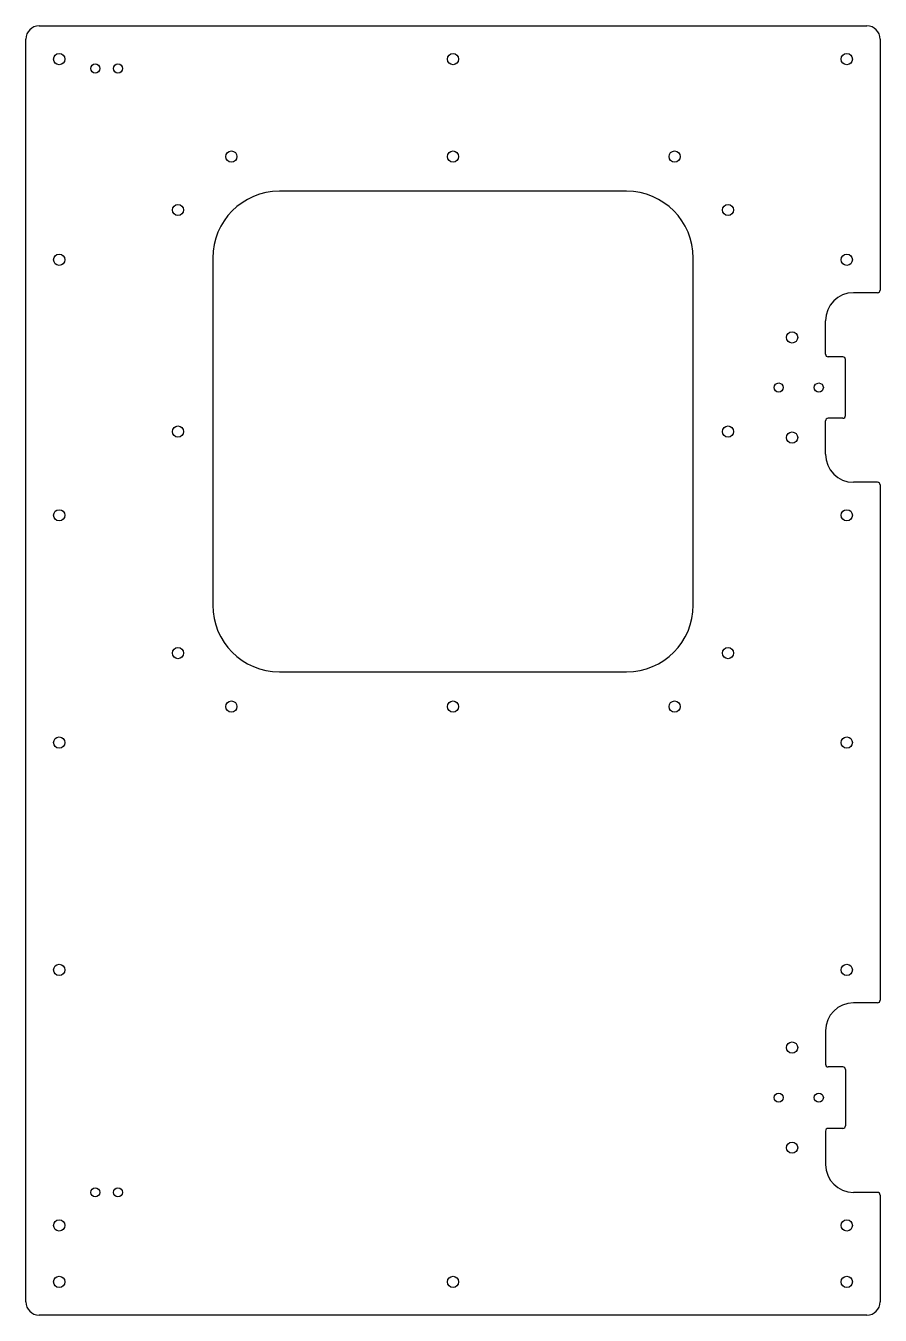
# Model space of a CAD drawing. Header units: millimetres. Extents: x -500 to -180, y -192 to 292.
import ezdxf

# ---------------------------------------------------------------- set-up
doc = ezdxf.new("R2010")
doc.units = ezdxf.units.MM

msp = doc.modelspace()

# ---------------------------------------------------------------- linework, layer by layer
at = {"color": 7, "linetype": 'Continuous', "lineweight": 25}
for p, q in [((-495, 291.5), (-185, 291.5)), ((-500, -186.5), (-500, 286.5)), ((-180, 286.5), (-180, 192.5)), ((-275, 229.5), (-405, 229.5)), ((-430, 204.5), (-430, 74.5)), ((-250, 74.5), (-250, 204.5)), ((-181, 191.5), (-190, 191.5)), ((-200.5, 168.5), (-200.5, 181)), ((-194, 167.5), (-199.5, 167.5)), ((-193, 145.5), (-193, 166.5)), ((-200.5, 131), (-200.5, 143.5)), ((-194, 144.5), (-199.5, 144.5)), ((-181, 120.5), (-190, 120.5)), ((-180, 119.5), (-180, -73.5)), ((-405, 49.5), (-275, 49.5)), ((-181, -74.5), (-190, -74.5)), ((-200.5, -85), (-200.5, -97.5)), ((-194, -98.5), (-199.5, -98.5)), ((-193, -99.5), (-193, -120.5)), ((-200.5, -122.5), (-200.5, -135)), ((-194, -121.5), (-199.5, -121.5)), ((-181, -145.5), (-190, -145.5)), ((-180, -146.5), (-180, -186.5)), ((-185, -191.5), (-495, -191.5))]:
    msp.add_line(p, q, dxfattribs=at)
for centre, radius in [((-487.5, 279), 2.1), ((-340, 279), 2.1), ((-192.5, 279), 2.1), ((-474, 275.5), 1.7), ((-465.5, 275.5), 1.7), ((-423, 242.5), 2.1), ((-340, 242.5), 2.1), ((-257, 242.5), 2.1), ((-443, 222.5), 2.1), ((-237, 222.5), 2.1), ((-487.5, 203.86), 2.1), ((-192.5, 203.86), 2.1), ((-213, 174.75), 2.1), ((-218, 156), 1.7), ((-203, 156), 1.7), ((-443, 139.5), 2.1), ((-237, 139.5), 2.1), ((-213, 137.25), 2.1), ((-487.5, 108.14), 2.1), ((-192.5, 108.14), 2.1), ((-443, 56.5), 2.1), ((-237, 56.5), 2.1), ((-423, 36.5), 2.1), ((-340, 36.5), 2.1), ((-257, 36.5), 2.1), ((-487.5, 23), 2.1), ((-192.5, 23), 2.1), ((-487.5, -62.14), 2.1), ((-192.5, -62.14), 2.1), ((-213, -91.25), 2.1), ((-218, -110), 1.7), ((-203, -110), 1.7), ((-213, -128.75), 2.1), ((-474, -145.5), 1.7), ((-465.5, -145.5), 1.7), ((-487.5, -157.86), 2.1), ((-192.5, -157.86), 2.1), ((-487.5, -179), 2.1), ((-340, -179), 2.1), ((-192.5, -179), 2.1)]:
    msp.add_circle(centre, radius, dxfattribs=at)
for centre, radius, start, end in [((-495, 286.5), 5, 90, 180), ((-185, 286.5), 5, 0, 90), ((-405, 204.5), 25, 90, 180), ((-275, 204.5), 25, 0, 90), ((-190, 181), 10.5, 90, 180), ((-181, 192.5), 1, 270, 0), ((-199.5, 168.5), 1, 180, 270), ((-194, 166.5), 1, 0, 90), ((-194, 145.5), 1, 270, 0), ((-199.5, 143.5), 1, 90, 180), ((-190, 131), 10.5, 180, 270), ((-181, 119.5), 1, 0, 90), ((-405, 74.5), 25, 180, 270), ((-275, 74.5), 25, 270, 0), ((-190, -85), 10.5, 90, 180), ((-181, -73.5), 1, 270, 0), ((-199.5, -97.5), 1, 180, 270), ((-194, -99.5), 1, 0, 90), ((-194, -120.5), 1, 270, 0), ((-199.5, -122.5), 1, 90, 180), ((-190, -135), 10.5, 180, 270), ((-181, -146.5), 1, 0, 90), ((-495, -186.5), 5, 180, 270), ((-185, -186.5), 5, 270, 0)]:
    msp.add_arc(centre, radius, start, end, dxfattribs=at)

doc.saveas('drawing.dxf')
